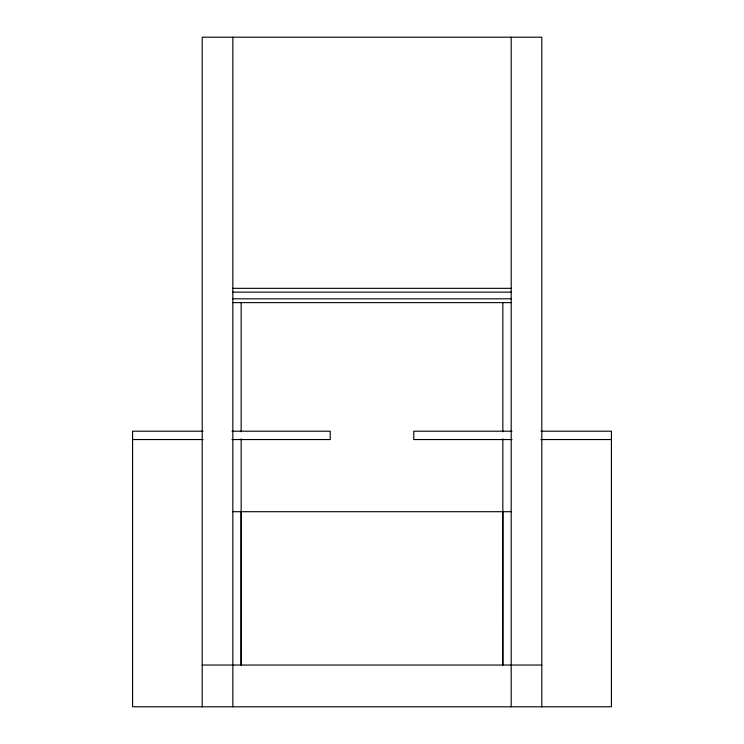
<?xml version="1.0" encoding="UTF-8"?>
<svg xmlns="http://www.w3.org/2000/svg" width="744" height="744" viewBox="0 0 744 744"><rect width="100%" height="100%" fill="white"/><g stroke="black" fill="none" stroke-linecap="round" stroke-linejoin="round"><path stroke-width="1.12" d="M241.093 665.043L241.13 511.705L241.158 512.439M502.786 665.043L502.823 511.705L502.842 512.439M232.826 288.337L511.193 288.337M232.826 292.141L511.193 292.141M232.826 298.809L511.193 298.809M232.826 302.622L511.193 302.622M203.093 431.195L132.581 431.195L132.581 706.8L611.419 706.8L611.419 431.195L540.907 431.195M231.988 431.195L330.243 431.195L330.243 439.546L231.988 439.546M512.011 431.195L413.757 431.195L413.757 439.546L512.011 439.546M132.581 439.546L203.093 439.546M540.907 439.546L611.419 439.546M232.807 511.705L511.193 511.705M202.21 665.043L541.818 665.043M541.818 706.8L541.818 37.2L202.21 37.2L202.21 706.8M511.193 37.2L511.193 706.8M502.842 302.696L502.842 431.836M502.842 438.802L502.842 664.996M241.158 302.696L241.158 431.836M241.158 438.802L241.158 664.996M232.826 37.2L232.826 706.8"/></g></svg>
